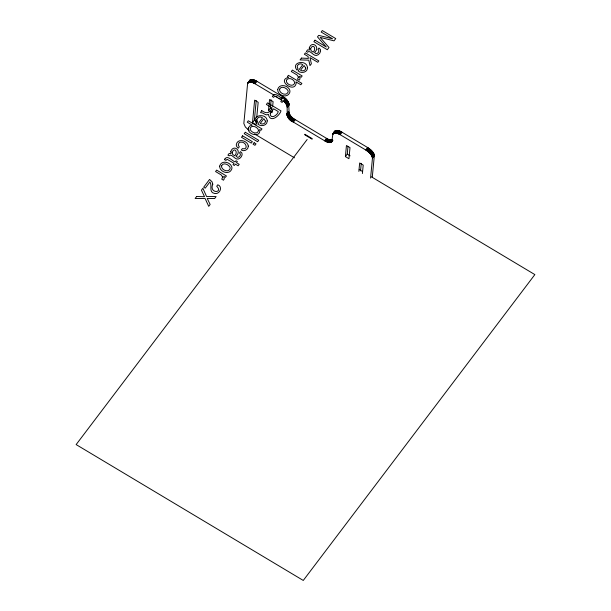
<?xml version="1.0" encoding="UTF-8"?>
<svg xmlns="http://www.w3.org/2000/svg" width="611" height="611" viewBox="0 0 611 611"><rect width="100%" height="100%" fill="white"/><g stroke="black" fill="none" stroke-linecap="round" stroke-linejoin="round"><path stroke-width="0.92" d="M332.682 140.645C331.139 144.089 326.916 142.149 324.609 140.774L293.44 122.131C281.549 117.556 292.165 106.299 282.885 100.647M330.948 142.424C335.737 138.766 328.252 140.797 326.473 138.315L295.304 119.672C283.237 115.288 294.555 100.983 282.488 96.607L256.941 81.324C254.978 80.194 250.525 77.925 249.456 81.126M370.572 178.107L372.45 158.264C372.122 154.507 368.647 151.918 365.729 149.978L340.182 134.695L336.585 133.114L334.4 132.908L332.911 133.786L331.75 141.874M372.252 177.534L374.306 155.813C373.985 152.047 370.503 149.458 367.593 147.518L342.045 132.236C339.166 130.235 334.171 129.058 332.911 133.786M274.24 95.247L255.077 83.783C253.114 82.653 248.669 80.377 247.6 83.585L243.835 123.529L245.355 126.981L249.181 130.647M256.574 119.153L256.047 124.781L252.496 122.658L254.627 100.151L258.17 102.274L256.757 117.281M252.496 122.658L254.359 120.199L256.215 100.51M272.315 109.942L272.048 112.722L268.504 110.599L269.55 99.501L273.102 101.617L272.666 106.245M268.504 110.599L270.368 108.139L271.154 99.814M345.398 156.592L346.445 145.494L349.996 147.618L348.942 158.715L345.398 156.592L347.254 154.132L347.957 146.739M358.863 171.424L359.658 162.984L363.209 165.107L362.407 173.547M360.543 170.843L361.254 163.343M334.607 131.777L334.904 131.136M247.707 83.088L249.96 80.049M247.638 83.325L250.357 79.774M247.6 83.585L250.602 79.674M249.005 82.05L250.869 79.59M249.296 81.996L251.159 79.537M249.609 81.966L251.472 79.514M249.945 81.966L251.808 79.506M250.304 81.989L252.16 79.529M250.678 82.034L252.542 79.575M251.068 82.103L252.931 79.644M251.48 82.202L253.336 79.743M251.9 82.325L253.756 79.865M252.328 82.462L254.191 80.01M252.778 82.63L254.634 80.171M253.229 82.821L255.085 80.362M253.687 83.027L255.543 80.576M254.145 83.264L256.009 80.805M254.611 83.516L256.475 81.057M255.077 83.783L256.941 81.324M281.556 97.836L282.488 96.607M281.556 98.738L282.946 96.897M282.481 98.424L283.412 97.195M283.863 97.516L282.893 98.814C280.159 97.783 274.438 91.222 272.33 96.553L273.629 97.332L274.499 96.324L275.416 96.431L281.801 100.257L280.777 101.609L282.122 102.411L283.145 101.059L285.879 102.694L286.971 101.258L284.237 99.616M284.245 99.769L285.108 98.47L283.764 97.668M284.191 100.746L285.589 98.906M285.054 100.502L285.986 99.272M284.505 102.106L286.368 99.646M284.863 102.488L286.727 100.028M285.207 102.869L287.071 100.41M285.536 103.251L287.391 100.792M285.833 103.633L287.689 101.182M286.108 104.015L287.964 101.556M286.353 104.397L288.216 101.938M286.582 104.764L288.438 102.304M286.78 105.13L288.636 102.671M286.949 105.489L288.804 103.03M287.086 105.833L288.95 103.374M287.201 106.169L289.056 103.71M287.277 106.49L289.14 104.03M287.33 106.795L289.186 104.336M287.353 107.085L289.209 104.626M287.338 107.36L289.202 104.901M286.727 113.837L288.591 111.378M286.719 114.112L288.575 111.653M286.742 114.402L288.598 111.943M286.788 114.708L288.652 112.248M286.872 115.028L288.728 112.569M286.979 115.364L288.843 112.905M287.124 115.708L288.98 113.249M287.292 116.067L289.148 113.608M287.491 116.426L289.347 113.967M287.712 116.8L289.568 114.341M287.964 117.175L289.82 114.723M288.239 117.556L290.095 115.097M288.537 117.938L290.393 115.487M288.858 118.328L290.721 115.869M289.202 118.71L291.065 116.25M289.561 119.084L291.424 116.632M289.942 119.466L291.806 117.007M290.34 119.832L292.203 117.373M290.752 120.199L292.616 117.74M291.18 120.55L293.043 118.091M291.615 120.894L293.479 118.435M292.066 121.222L293.929 118.763M292.516 121.543L294.38 119.084M292.982 121.841L294.838 119.382M293.44 122.131L295.304 119.672M307.157 139.491L76.138 444.579L303.27 580.45L534.862 274.599L371.457 176.846M324.609 140.774L326.473 138.315M325.075 141.042L326.938 138.582M325.541 141.294L327.404 138.834M326.007 141.523L327.863 139.064M326.465 141.737L328.321 139.277M332.812 134L335.248 130.807M326.916 141.92L328.771 139.468M332.743 134.237L335.462 130.685M332.705 134.496L335.706 130.578M334.11 132.961L335.974 130.502M327.359 142.088L329.214 139.636M334.4 132.908L336.264 130.449M334.721 132.877L336.577 130.418M327.794 142.233L329.65 139.774M335.049 132.877L336.913 130.418M328.214 142.355L330.07 139.896M335.408 132.9L337.272 130.441M335.783 132.946L337.646 130.487M328.619 142.447L330.482 139.995M329.008 142.523L330.872 140.064M336.18 133.015L338.036 130.555M329.382 142.569L331.246 140.11M336.585 133.114L338.448 130.655M329.741 142.592L331.605 140.133M337.005 133.229L338.868 130.777M330.077 142.584L331.941 140.133M330.391 142.562L332.254 140.102M337.44 133.374L339.296 130.914M330.681 142.508L332.544 140.049M331.193 142.325L332.583 140.484M337.883 133.542L339.739 131.082M331.406 142.195L332.911 140.232M338.334 133.733L340.197 131.273M338.792 133.939L340.655 131.487M339.25 134.176L341.114 131.716M339.716 134.42L341.58 131.968M340.182 134.695L342.045 132.236M365.729 149.978L367.593 147.518M366.195 150.26L368.059 147.801M366.653 150.566L368.517 148.106M367.112 150.879L368.968 148.42M367.555 151.215L369.418 148.756M367.99 151.551L369.854 149.099M368.418 151.91L370.281 149.451M368.83 152.269L370.694 149.81M369.227 152.643L371.091 150.184M369.609 153.017L371.473 150.558M369.976 153.399L371.832 150.94M370.319 153.781L372.175 151.322M370.64 154.163L372.496 151.704M370.938 154.545L372.802 152.086M371.213 154.927L373.077 152.467M371.465 155.301L373.321 152.849M371.687 155.675L373.55 153.216M371.885 156.042L373.749 153.582M372.053 156.393L373.917 153.941M372.191 156.744L374.054 154.285M372.305 157.073L374.161 154.621M372.382 157.394L374.245 154.942M372.435 157.707L374.299 155.247M372.458 157.997L374.314 155.538M372.45 158.264L374.306 155.813M275.836 96.202L277.432 97.157M279.028 98.111L280.625 99.066M270.368 108.139L271.78 108.987M347.254 154.132L350.095 155.836M359.207 169.522L362.468 171.47M254.359 120.199L255.78 121.047M254.627 133.985L294.494 157.829M281.091 99.349L281.549 99.654M212.781 184.201C208.771 193.733 223.626 193.32 216.714 186.218L217.814 184.766C223.359 186.913 219.448 194.901 214.446 193.412C208.466 192.343 212.46 185.339 209.924 181.956L205.235 188.15L203.677 187.218L209.573 179.435L212.055 181.803L212.781 184.201M296.19 82.752C295.082 94.163 276.057 80.026 288.659 77.398L287.407 76.642L288.4 75.329L301.88 83.394L300.833 84.784L295.953 81.866L296.19 82.752M232.119 152.483L232.753 154.484L234.731 155.774C238.343 152.36 234.494 146.487 232.119 152.483M310.587 48.857L311.228 50.85L313.199 52.141C316.811 48.727 312.969 42.862 310.587 48.857M230.798 151.704L230.989 153.644L229.117 153.506L227.911 155.133L229.125 155.858C231.393 152.933 234.807 159.838 238.061 159.081C241.169 158.547 244.125 153.514 240.497 151.643L239.497 152.971C241.681 154.262 239.573 157.401 237.58 157.348L236.067 156.133C242.506 150.359 232.99 143.929 230.798 151.704M309.265 48.078L309.464 50.01L307.593 49.873L306.378 51.5L307.593 52.225C309.869 49.3 313.275 56.212 316.529 55.448C319.637 54.914 322.593 49.881 318.973 48.017L317.964 49.346C320.149 50.629 318.041 53.768 316.055 53.715L314.535 52.5C320.974 46.734 311.457 40.303 309.265 48.078M219.693 166.123C219.349 171.813 228.926 175.304 231.546 169.583A4.835 4.246 5.4 0 0 231.722 166.719C229.988 161.701 221.113 159.975 219.693 166.123M248.31 146.06C248.478 149.527 244.224 151.956 241.307 150.001L242.361 148.618C248.898 150.382 246.05 141.278 240.871 142.187A2.413 2.123 5.4 0 0 239.061 142.775L238.153 145.059L239.321 146.8L238.275 148.183L236.9 146.762A4.025 3.529 5.4 0 1 236.312 144.547C237.458 137.926 247.676 140.415 248.31 146.06M277.692 89.527C277.348 95.217 286.926 98.707 289.545 92.987A4.835 4.246 5.4 0 0 289.721 90.123C287.987 85.105 279.112 83.379 277.692 89.527M267.228 120.917C267.297 125.652 260.92 127.05 257.842 124.071L262.547 117.862C259.912 115.204 254.902 118.885 257.697 121.78L256.635 123.178C250.289 115.212 266.656 112.187 267.228 120.917M307.486 67.752C307.554 72.488 301.177 73.885 298.099 70.907L302.804 64.697C300.169 62.039 295.159 65.721 297.954 68.615L296.893 70.013C290.546 62.047 306.913 59.023 307.486 67.752M222.702 177.114L221.74 179.16L223.473 180.199L224.298 178.863L223.71 176.312L225.398 177.327L226.429 175.968L216.63 170.11L215.553 171.538L221.19 174.906L222.702 177.114M298.443 77.085L297.481 79.132L299.222 80.171L300.039 78.834L299.451 76.283L301.147 77.299L302.17 75.94L292.371 70.082L291.294 71.51L296.931 74.878L298.443 77.085M265.464 121.199C265.464 123.766 262.172 124.766 260.263 123.391L263.83 118.679L265.464 121.199M305.721 68.035C305.721 70.593 302.43 71.602 300.52 70.227L304.087 65.514L305.721 68.035M304.935 134.305L304.881 134.871L312.122 139.201L312.175 138.628L304.935 134.305M258.545 130.418C257.804 135.138 250.823 132.595 250.098 129.081C250.479 124.117 257.979 126.783 258.545 130.418M248.318 128.05C246.852 134.97 261.539 137.91 259.629 129.54L260.928 130.311L261.982 128.929L248.326 120.764L247.249 122.185L252.251 125.179L249.754 125.973L248.318 128.05M270.261 113.501C269.993 119.787 277.784 115.387 278.226 111.538L273.636 108.796L270.261 113.501M221.587 165.757C220.792 169.575 228.063 173.127 229.957 168.957A2.681 2.352 5.4 0 0 229.858 167.017C228.354 164.328 223.267 162.106 221.587 165.757M279.586 89.16C278.792 92.979 286.07 96.523 287.957 92.36A2.681 2.352 5.4 0 0 287.857 90.42C286.353 87.732 281.266 85.509 279.586 89.16M286.391 80.301C285.612 83.967 292.455 87.335 294.449 83.707C295.701 79.774 288.316 76.383 286.391 80.301M224.833 159.051L224.565 159.631L225.864 160.41L227.17 159.326L234.044 163.336L233.02 164.687L234.364 165.489L235.388 164.138L238.122 165.772L239.214 164.328L236.48 162.694L237.351 161.548L236.006 160.746L235.136 161.892C232.302 161.212 227.46 154.629 224.833 159.051M196.62 196.536L195.146 198.491L205.128 198.522L208.718 206.335L210.138 204.464L207.228 198.445L214.621 198.552L216.111 196.574L206.61 196.566L202.875 188.28L201.439 190.181L204.517 196.704L196.62 196.536M242.59 135.825L241.498 137.276L251.243 143.104L252.343 141.66L242.59 135.825M245.294 132.266L244.209 133.687L257.643 141.729L258.72 140.301L245.294 132.266M261.699 110.591L260.538 112.699C263.303 112.195 265.609 116.273 268.42 114.387C269.978 123.498 279.525 115.96 280.984 110.897L267.549 102.862L266.358 104.443L272.124 107.887C269.703 113.615 266.22 113.936 261.699 110.591M301.452 58.098L300.07 59.916L308.792 60.153L310.006 65.598L311.381 63.773L309.991 57.625L317.789 62.291L318.827 60.924L305.393 52.89L304.354 54.257L308.036 56.456L308.387 58.412L301.452 58.098M315.001 40.196L313.871 41.693L327.305 49.735L328.993 47.498L320.149 37.386L334.034 40.845L335.745 38.585L322.31 30.55L321.172 32.055L332.529 38.791L318.675 35.354L317.491 36.912L326.312 47.009L315.001 40.196M254.161 142.745L253.061 144.196L254.932 145.311L256.024 143.86L254.161 142.745"/></g></svg>
